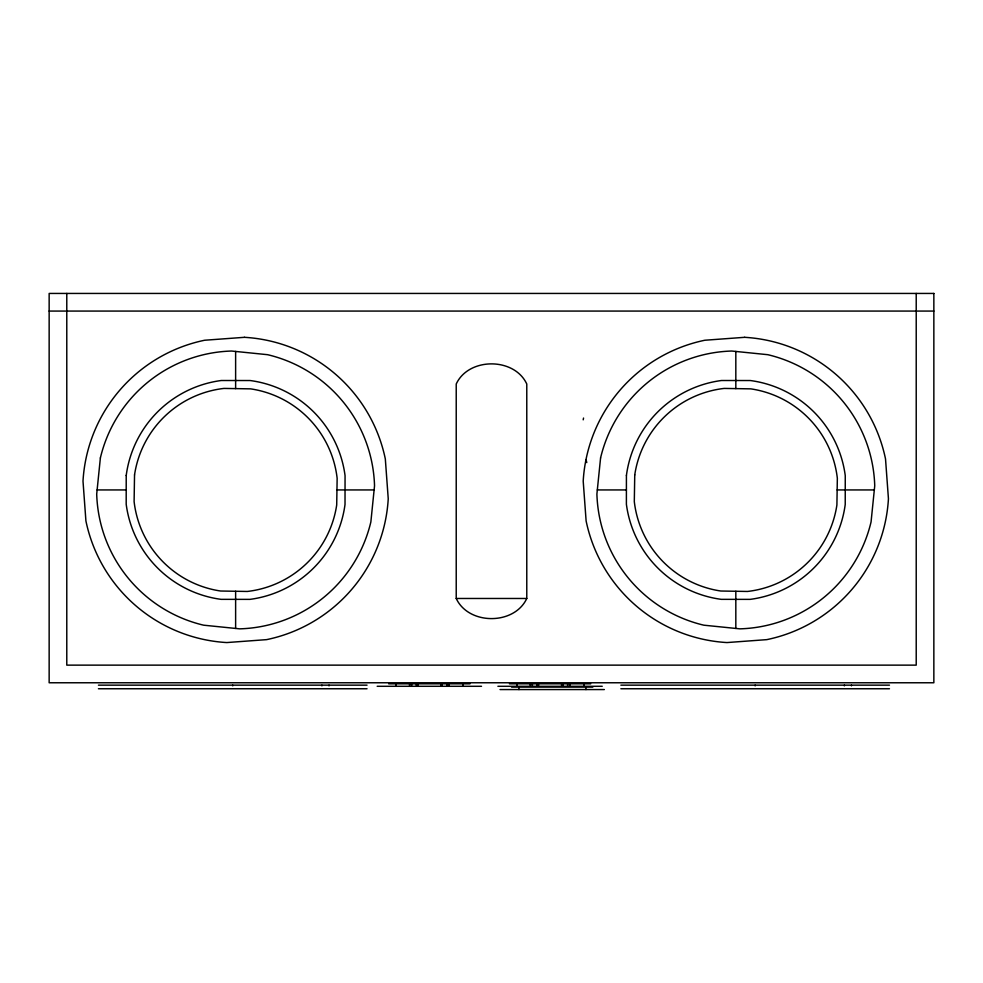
<?xml version="1.0" encoding="UTF-8"?>
<svg xmlns="http://www.w3.org/2000/svg" width="983" height="983" viewBox="0 0 983 983"><rect width="100%" height="100%" fill="white"/><g stroke="black" fill="none" stroke-linecap="round" stroke-linejoin="round"><path stroke-width="1.47" d="M583.202 419.827L583.546 418.045M526.777 598.475C514.367 625.299 468.633 625.299 456.223 598.475L456.223 384.009C468.633 357.173 514.367 357.173 526.777 384.009L526.777 598.475L456.223 598.475M49.15 311.07L933.85 311.07M97.12 489.939L126.205 489.939M336.948 489.939L374.118 489.939M597.32 489.939L626.404 489.939M837.147 489.939L874.317 489.939M388.69 683.824L469.997 683.824M509.427 683.824L590.722 683.824M98.435 685.151L367.04 685.151M620.863 685.151L889.468 685.151M377.177 686.294L481.51 686.294M497.902 686.294L602.235 686.294M511.541 687.092L592.835 687.092M98.435 688.751L367.04 688.751M620.863 688.751L889.468 688.751M500.028 689.562L604.348 689.562M916.217 293.438L916.217 665.135L66.783 665.135L66.783 293.438M851.45 685.151L851.45 685.876M844.336 685.151L844.336 685.876M755.165 685.151L755.165 685.876M735.825 351.447L735.825 388.617M735.825 591.262L735.825 628.432M585.954 687.092L585.954 689.562M583.841 683.824L583.841 686.294M569.784 683.824L569.784 686.294M567.633 683.824L567.633 686.294M562.841 683.824L562.841 686.294M561.612 683.824L561.612 686.294M538.5 683.824L538.5 686.294M537.099 683.824L537.099 686.294M532.356 683.824L532.356 686.294M530.316 683.824L530.316 686.294M518.95 687.092L518.95 689.562M516.825 683.824L516.825 686.294M463.116 683.824L463.116 686.294M449.059 683.824L449.059 686.294M446.896 683.824L446.896 686.294M442.117 683.824L442.117 686.294M440.876 683.824L440.876 686.294M417.775 683.824L417.775 686.294M416.374 683.824L416.374 686.294M411.619 683.824L411.619 686.294M409.579 683.824L409.579 686.294M396.1 683.824L396.1 686.294M329.022 685.151L329.022 685.876M321.908 685.151L321.908 685.876M235.625 351.447L235.625 388.617M235.625 591.262L235.625 628.432M232.738 685.151L232.738 685.876M586.765 462.6A152.869 152.869 0 0 1 586.114 459.626M126.217 475.44L126.193 504.242A110.366 110.366 0 0 0 221.114 599.347L249.928 599.372A110.366 110.366 0 0 0 345.021 504.439L345.058 475.637A110.366 110.366 0 0 0 250.124 380.532L221.31 380.507A110.366 110.366 0 0 0 126.217 475.44M626.417 475.44L626.392 504.242A110.366 110.366 0 0 0 721.313 599.347L750.127 599.372A110.366 110.366 0 0 0 845.233 504.439L845.257 475.637A110.366 110.366 0 0 0 750.324 380.532L721.51 380.507A110.366 110.366 0 0 0 626.417 475.44M134.536 474.924L134.106 501.6A102.183 102.183 0 0 0 220.61 591.016L247.286 591.459A102.183 102.183 0 0 0 336.702 504.955L337.144 478.279A102.183 102.183 0 0 0 250.628 388.863L223.952 388.42A102.183 102.183 0 0 0 134.536 474.924M634.748 474.924L634.305 501.6A102.183 102.183 0 0 0 720.809 591.016L747.485 591.459A102.183 102.183 0 0 0 836.902 504.955L837.344 478.279A102.183 102.183 0 0 0 750.828 388.863L724.164 388.42A102.183 102.183 0 0 0 634.748 474.924M100.377 457.943L96.703 494.044A138.972 138.972 0 0 0 203.628 625.188L239.717 628.85A138.972 138.972 0 0 0 370.861 521.936L374.535 485.835A138.972 138.972 0 0 0 267.609 354.691L231.521 351.029A138.972 138.972 0 0 0 100.377 457.943M600.576 457.943L596.902 494.044A138.972 138.972 0 0 0 703.828 625.188L739.929 628.85A138.972 138.972 0 0 0 871.061 521.936L874.735 485.835A138.972 138.972 0 0 0 767.809 354.691L731.721 351.029A138.972 138.972 0 0 0 600.576 457.943M244.448 337.316L204.648 340.241A152.869 152.869 0 0 0 83.002 481.117L85.914 520.916A152.869 152.869 0 0 0 226.79 642.563L266.59 639.638A152.869 152.869 0 0 0 388.236 498.762L385.324 458.963A152.869 152.869 0 0 0 244.448 337.316M744.647 337.316L704.848 340.241A152.869 152.869 0 0 0 583.202 481.117L586.114 520.916A152.869 152.869 0 0 0 726.99 642.563L766.789 639.638A152.869 152.869 0 0 0 888.435 498.762L885.523 458.963A152.869 152.869 0 0 0 744.647 337.316M933.85 293.438L49.15 293.438L49.15 682.767L933.85 682.767L933.85 293.438"/></g></svg>
